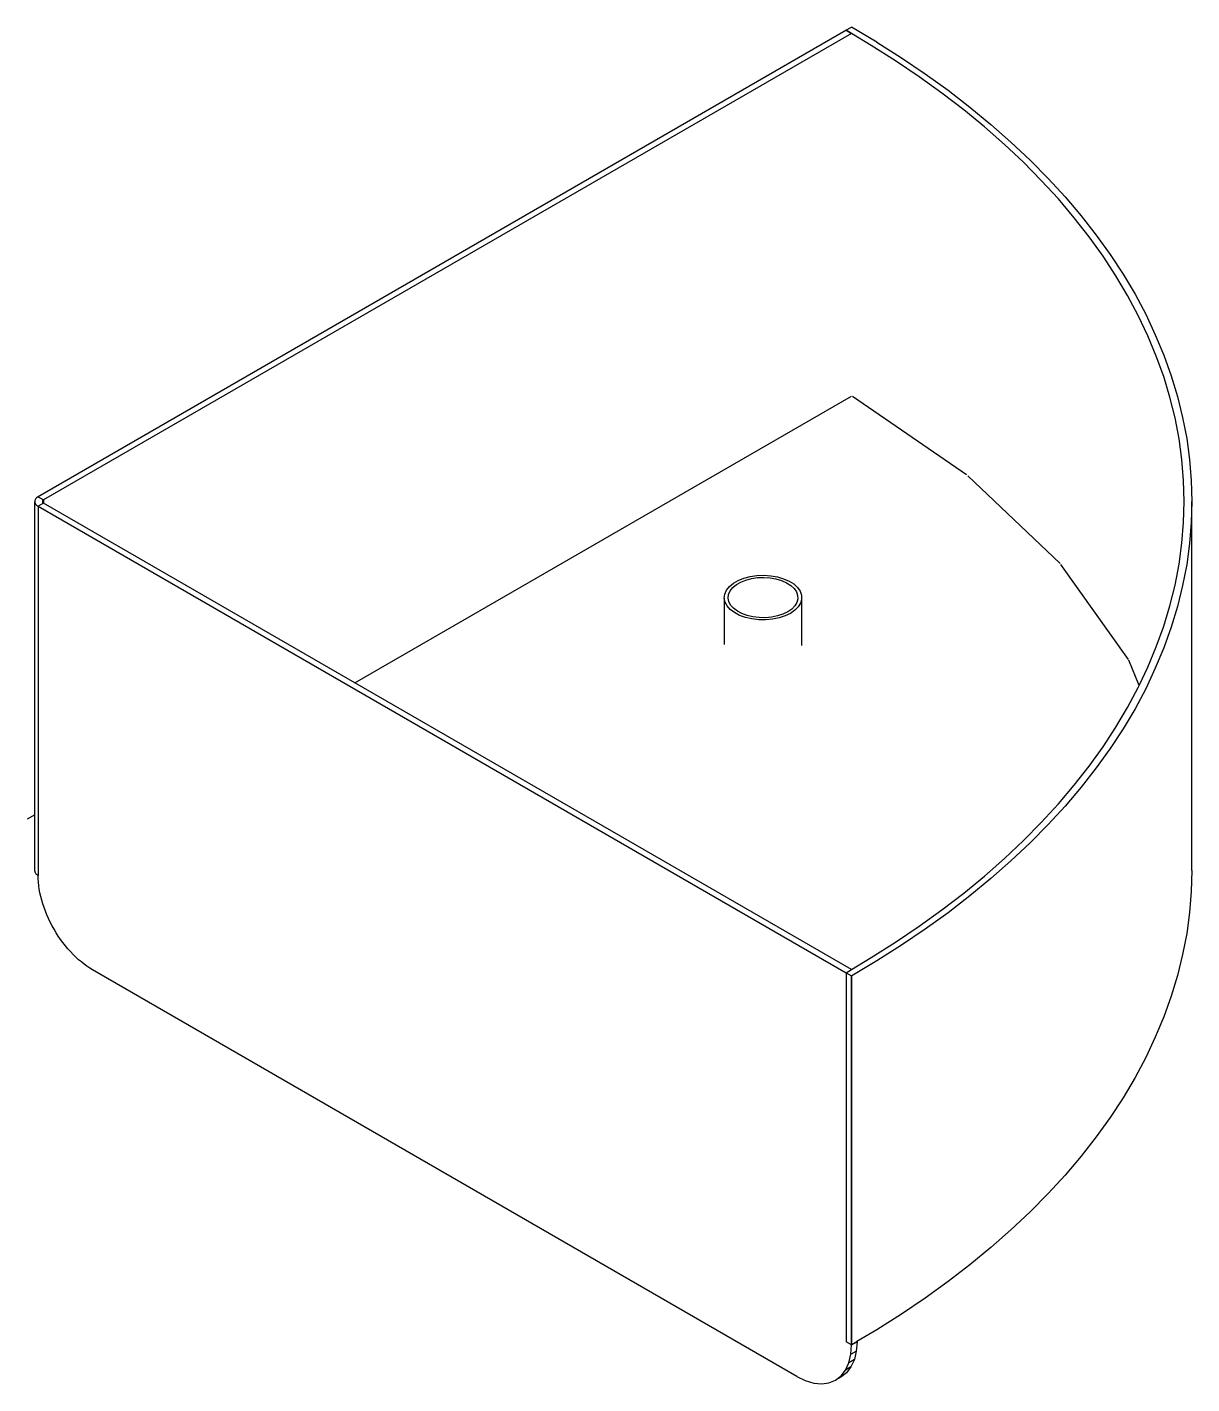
# Model space of a CAD drawing. Extents: x -641 to 261, y -530 to 520.
import ezdxf

# ---------------------------------------------------------------- set-up
doc = ezdxf.new("R2010")
doc.units = 0
doc.layers.get('0').update_dxf_attribs({"linetype": 'CONTINUOUS'})

msp = doc.modelspace()

# ---------------------------------------------------------------- linework, layer by layer
for p, q in [((-6.6, 517.9), (-632.3, 156.7)), ((-2.3, 515.5), (-628.1, 154.2)), ((-6.6, 518), (-2.3, 520.4)), ((-6.6, 517.9), (-6.6, 518)), ((-6.5, 518), (-6.6, 517.9)), ((-6.5, 518), (-6.6, 518)), ((-6.5, 518), (-2.3, 515.5)), ((-2.3, 515.5), (-6.5, 518)), ((17.4, 508.7), (-2.3, 520.4)), ((-2.3, 515.5), (-2.3, 515.5)), ((13, 506.3), (-2.3, 515.5)), ((31.9, 494.3), (13, 506.3)), ((17.4, 508.7), (36.4, 496.6)), ((50.2, 482), (31.9, 494.3)), ((36.4, 496.6), (54.8, 484.2)), ((54.8, 484.2), (72.5, 471.5)), ((67.7, 469.3), (50.2, 482)), ((84.6, 456.4), (67.7, 469.3)), ((72.5, 471.5), (89.4, 458.4)), ((100.7, 443.1), (84.6, 456.4)), ((89.4, 458.4), (105.7, 445.1)), ((116.2, 429.6), (100.7, 443.1)), ((105.7, 445.1), (121.2, 431.4)), ((121.2, 431.4), (136, 417.5)), ((130.8, 415.7), (116.2, 429.6)), ((144.7, 401.7), (130.8, 415.7)), ((136, 417.5), (150, 403.3)), ((157.9, 387.3), (144.7, 401.7)), ((150, 403.3), (163.2, 388.9)), ((163.2, 388.9), (175.7, 374.2)), ((170.2, 372.8), (157.9, 387.3)), ((181.8, 358), (170.2, 372.8)), ((175.7, 374.2), (187.3, 359.4)), ((192.5, 343), (181.8, 358)), ((187.3, 359.4), (198.1, 344.3)), ((202.5, 327.8), (192.5, 343)), ((198.1, 344.3), (208.1, 329)), ((211.6, 312.5), (202.5, 327.8)), ((208.1, 329), (217.3, 313.6)), ((219.8, 297), (211.6, 312.5)), ((217.3, 313.6), (225.6, 298)), ((227.2, 281.4), (219.8, 297)), ((225.6, 298), (233, 282.2)), ((233.8, 265.6), (227.2, 281.4)), ((233, 282.2), (239.6, 266.3)), ((239.5, 249.7), (233.8, 265.6)), ((239.6, 266.3), (245.4, 250.4)), ((244.3, 233.7), (239.5, 249.7)), ((245.4, 250.4), (250.2, 234.3)), ((-386.9, 12.6), (-2.3, 234.6)), ((86.9, 173.6), (-1.6, 234.2)), ((248.3, 217.7), (244.3, 233.7)), ((250.2, 234.3), (254.2, 218.1)), ((251.4, 201.6), (248.3, 217.7)), ((254.2, 218.1), (257.3, 201.9)), ((253.6, 185.4), (251.4, 201.6)), ((257.3, 201.9), (259.5, 185.6)), ((254.9, 169.2), (253.6, 185.4)), ((259.5, 185.6), (260.9, 169.3)), ((84.1, 170.6), (84.2, 170.6)), ((159.2, 104.9), (87.9, 172.8)), ((255.3, 153), (254.9, 169.2)), ((260.9, 169.3), (261.3, 153)), ((-634.8, 153.8), (-634.9, 153.3)), ((-634.9, 153.3), (-634.9, 152.7)), ((-634.9, 152.7), (-634.8, 152.2)), ((-634.9, -133.3), (-634.9, 152.7)), ((-634.6, 154.3), (-634.8, 153.8)), ((-634.8, 152.2), (-634.6, 151.7)), ((-634.4, 154.9), (-634.6, 154.3)), ((-634.6, 151.7), (-634.4, 151.1)), ((-634, 155.4), (-634.4, 154.9)), ((-634.4, 151.1), (-634, 150.6)), ((-633.5, 155.8), (-634, 155.4)), ((-634, 150.6), (-633.5, 150.2)), ((-632.9, 156.3), (-633.5, 155.8)), ((-633.5, 150.2), (-632.9, 149.7)), ((-632.3, 156.7), (-632.9, 156.3)), ((-632.9, 149.7), (-632.3, 149.3)), ((-632.3, 156.7), (-628.1, 154.2)), ((-628.1, 151.8), (-632.3, 149.3)), ((-632.3, 149.3), (-632.3, -136.7)), ((-632.3, 149.3), (-6.5, -212)), ((-628.9, 153.3), (-629, 153.1)), ((-629, 153.1), (-629, 152.9)), ((-629, 152.9), (-628.9, 152.7)), ((-628.8, 153.6), (-628.9, 153.4)), ((-628.9, 153.4), (-628.9, 153.3)), ((-628.9, 152.7), (-628.9, 152.5)), ((-628.9, 152.5), (-628.8, 152.4)), ((-628.6, 153.8), (-628.8, 153.6)), ((-628.8, 152.4), (-628.6, 152.2)), ((-628.5, 153.9), (-628.6, 153.8)), ((-628.6, 152.2), (-628.5, 152.1)), ((-628.3, 154.1), (-628.5, 153.9)), ((-628.5, 152.1), (-628.3, 151.9)), ((-628.1, 154.2), (-628.3, 154.1)), ((-628.3, 151.9), (-628.1, 151.8)), ((-628.1, 154.2), (-628.1, 151.8)), ((-386.9, 12.6), (-628.1, 151.8)), ((254.9, 136.8), (255.3, 153)), ((261.3, 153), (260.9, 136.7)), ((261.3, -132.8), (261.3, 153)), ((253.6, 120.6), (254.9, 136.8)), ((260.9, 136.7), (259.5, 120.4)), ((251.4, 104.4), (253.6, 120.6)), ((259.5, 120.4), (257.3, 104.1)), ((-85.6, 93.6), (-80.7, 94.9)), ((-80.7, 94.9), (-75.5, 95.7)), ((-75.5, 95.7), (-70.1, 95.9)), ((-70.1, 95.9), (-64.8, 95.5)), ((-64.8, 95.5), (-59.6, 94.6)), ((-59.6, 94.6), (-54.9, 93.2)), ((212.2, 30.5), (159.8, 104.2)), ((248.3, 88.3), (251.4, 104.4)), ((257.3, 104.1), (254.2, 87.9)), ((-100.4, 81.3), (-99.1, 84.3)), ((-99.1, 84.3), (-96.9, 87.1)), ((-96.9, 87.1), (-93.8, 89.7)), ((-96.3, 83.7), (-94.3, 86.3)), ((-94.3, 86.3), (-91.5, 88.6)), ((-93.8, 89.7), (-90, 91.9)), ((-91.5, 88.6), (-88.1, 90.5)), ((-90, 91.9), (-85.6, 93.6)), ((-88.1, 90.5), (-84.1, 92.1)), ((-84.1, 92.1), (-79.7, 93.3)), ((-79.7, 93.3), (-75, 94)), ((-75, 94), (-70.2, 94.2)), ((-70.2, 94.2), (-65.4, 93.8)), ((-65.4, 93.8), (-60.8, 93)), ((-60.8, 93), (-56.4, 91.8)), ((-56.4, 91.8), (-52.6, 90.1)), ((-54.9, 93.2), (-50.6, 91.4)), ((-52.6, 90.1), (-49.3, 88)), ((-50.6, 91.4), (-46.9, 89.1)), ((-49.3, 88), (-46.8, 85.6)), ((-46.9, 89.1), (-44.1, 86.4)), ((-46.8, 85.6), (-45, 83.1)), ((-44.1, 86.4), (-42.1, 83.6)), ((244.3, 72.3), (248.3, 88.3)), ((254.2, 87.9), (250.2, 71.7)), ((-100.8, 78.2), (-100.4, 81.3)), ((-100.2, 75.1), (-100.8, 78.2)), ((-100.8, 78.2), (-100.8, 42.3)), ((-98.7, 72.1), (-100.2, 75.1)), ((-97.8, 78.2), (-97.5, 81)), ((-97.3, 75.4), (-97.8, 78.2)), ((-97.5, 81), (-96.3, 83.7)), ((-95.9, 72.8), (-97.3, 75.4)), ((-44.6, 74.8), (-46.2, 72.1)), ((-45, 83.1), (-44, 80.3)), ((-43.9, 77.5), (-44.6, 74.8)), ((-44, 80.3), (-43.9, 77.5)), ((-41.7, 74.3), (-43.5, 71.4)), ((-42.1, 83.6), (-41, 80.5)), ((-40.9, 77.4), (-41.7, 74.3)), ((-41, 80.5), (-40.9, 77.4)), ((-40.9, 77.4), (-40.9, 41.5)), ((-96.2, 69.4), (-98.7, 72.1)), ((-93, 66.9), (-96.2, 69.4)), ((-93.7, 70.3), (-95.9, 72.8)), ((-90.7, 68.1), (-93.7, 70.3)), ((-89, 64.8), (-93, 66.9)), ((-87.2, 66.2), (-90.7, 68.1)), ((-84.4, 63.1), (-89, 64.8)), ((-83.1, 64.7), (-87.2, 66.2)), ((-79.4, 62), (-84.4, 63.1)), ((-78.6, 63.6), (-83.1, 64.7)), ((-73.8, 63.1), (-78.6, 63.6)), ((-69, 63), (-73.8, 63.1)), ((-64.2, 63.5), (-69, 63)), ((-59.6, 64.4), (-64.2, 63.5)), ((-55.4, 65.8), (-59.6, 64.4)), ((-53.7, 64.3), (-58.4, 62.8)), ((-51.7, 67.5), (-55.4, 65.8)), ((-49.6, 66.3), (-53.7, 64.3)), ((-48.6, 69.7), (-51.7, 67.5)), ((-46.2, 68.7), (-49.6, 66.3)), ((-46.2, 72.1), (-48.6, 69.7)), ((-43.5, 71.4), (-46.2, 68.7)), ((239.5, 56.3), (244.3, 72.3)), ((250.2, 71.7), (245.4, 55.6)), ((-74.2, 61.4), (-79.4, 62)), ((-68.8, 61.3), (-74.2, 61.4)), ((-63.5, 61.8), (-68.8, 61.3)), ((-58.4, 62.8), (-63.5, 61.8)), ((233.8, 40.4), (239.5, 56.3)), ((245.4, 55.6), (239.6, 39.6)), ((227.2, 24.6), (233.8, 40.4)), ((239.6, 39.6), (233, 23.8)), ((220.5, 10.4), (212.4, 30)), ((220.5, 10.4), (227.2, 24.6)), ((233, 23.8), (225.6, 8)), ((-2.3, -209.5), (-386.9, 12.6)), ((211.6, -6.5), (219.8, 9)), ((225.6, 8), (217.3, -7.6)), ((219.8, 9), (220.5, 10.4)), ((202.5, -21.8), (211.6, -6.5)), ((217.3, -7.6), (208.1, -23)), ((192.5, -37), (202.5, -21.8)), ((208.1, -23), (198.1, -38.3)), ((181.8, -52), (192.5, -37)), ((198.1, -38.3), (187.3, -53.4)), ((170.2, -66.8), (181.8, -52)), ((187.3, -53.4), (175.7, -68.2)), ((157.9, -81.3), (170.2, -66.8)), ((175.7, -68.2), (163.2, -82.9)), ((144.7, -95.7), (157.9, -81.3)), ((163.2, -82.9), (150, -97.3)), ((-634.9, -89.8), (-640.8, -93.2)), ((130.8, -109.7), (144.7, -95.7)), ((150, -97.3), (136, -111.5)), ((116.2, -123.6), (130.8, -109.7)), ((136, -111.5), (121.2, -125.4)), ((100.7, -137.1), (116.2, -123.6)), ((121.2, -125.4), (105.7, -139.1)), ((-634.9, -133.3), (-634.8, -133.8)), ((-634.8, -133.8), (-634.6, -134.3)), ((-634.6, -134.3), (-634.4, -134.8)), ((-634.4, -134.8), (-634, -135.3)), ((-634, -135.3), (-633.5, -135.8)), ((-633.5, -135.8), (-632.9, -136.3)), ((-632.9, -136.3), (-632.3, -136.7)), ((261.3, -132.8), (260.9, -149.1)), ((-632.3, -139.2), (-632.3, -136.7)), ((-632.1, -141.9), (-632.3, -139.2)), ((-631.8, -144.6), (-632.1, -141.9)), ((-631.4, -147.3), (-631.8, -144.6)), ((84.6, -150.4), (100.7, -137.1)), ((105.7, -139.1), (89.4, -152.4)), ((-630.9, -150.1), (-631.4, -147.3)), ((-630.2, -152.9), (-630.9, -150.1)), ((-629.5, -155.8), (-630.2, -152.9)), ((-628.7, -158.6), (-629.5, -155.8)), ((67.7, -163.4), (84.6, -150.4)), ((89.4, -152.4), (72.5, -165.5)), ((260.9, -149.1), (259.5, -165.4)), ((-627.7, -161.5), (-628.7, -158.6)), ((-626.7, -164.3), (-627.7, -161.5)), ((-625.5, -167.2), (-626.7, -164.3)), ((-624.2, -170), (-625.5, -167.2)), ((50.2, -176), (67.7, -163.4)), ((72.5, -165.5), (54.8, -178.2)), ((259.5, -165.4), (257.3, -181.7)), ((-622.9, -172.8), (-624.2, -170)), ((-621.5, -175.6), (-622.9, -172.8)), ((-619.9, -178.3), (-621.5, -175.6)), ((-618.3, -181), (-619.9, -178.3)), ((31.9, -188.3), (50.2, -176)), ((54.8, -178.2), (36.4, -190.6)), ((-616.7, -183.6), (-618.3, -181)), ((-614.9, -186.2), (-616.7, -183.6)), ((-613.1, -188.7), (-614.9, -186.2)), ((-611.2, -191.1), (-613.1, -188.7)), ((13, -200.3), (31.9, -188.3)), ((257.3, -181.7), (254.2, -197.9)), ((-609.2, -193.4), (-611.2, -191.1)), ((-607.2, -195.7), (-609.2, -193.4)), ((-605.2, -197.9), (-607.2, -195.7)), ((-603.1, -199.9), (-605.2, -197.9)), ((36.4, -190.6), (17.4, -202.7)), ((254.2, -197.9), (250.2, -214.1)), ((-601, -201.9), (-603.1, -199.9)), ((-598.8, -203.7), (-601, -201.9)), ((-596.7, -205.4), (-598.8, -203.7)), ((-594.5, -207), (-596.7, -205.4)), ((-592.3, -208.5), (-594.5, -207)), ((-590.1, -209.8), (-592.3, -208.5)), ((-44.7, -524.7), (-590.1, -209.8)), ((-6.5, -212), (-2.3, -209.5)), ((-6.5, -212), (-2.3, -209.5)), ((-2.3, -209.5), (13, -200.3)), ((-2.3, -209.5), (-2.3, -209.5)), ((17.4, -202.7), (-2, -214.3)), ((-6.5, -212), (-6.5, -497.8)), ((-6.5, -212), (-2.3, -214.4)), ((-2.3, -214.4), (-2, -214.3)), ((-2.3, -500.2), (-2.3, -214.4)), ((-2, -500), (-2, -214.3)), ((250.2, -214.1), (245.4, -230.1)), ((245.4, -230.1), (239.6, -246.1)), ((239.6, -246.1), (233, -262)), ((233, -262), (225.6, -277.7)), ((225.6, -277.7), (217.3, -293.3)), ((217.3, -293.3), (208.1, -308.8)), ((208.1, -308.8), (198.1, -324.1)), ((198.1, -324.1), (187.3, -339.1)), ((187.3, -339.1), (175.7, -354)), ((175.7, -354), (163.2, -368.7)), ((163.2, -368.7), (150, -383.1)), ((150, -383.1), (136, -397.3)), ((136, -397.3), (121.2, -411.2)), ((121.2, -411.2), (105.7, -424.8)), ((105.7, -424.8), (89.4, -438.2)), ((89.4, -438.2), (72.5, -451.3)), ((72.5, -451.3), (54.8, -464)), ((54.8, -464), (36.4, -476.4)), ((36.4, -476.4), (17.4, -488.5)), ((17.4, -488.5), (1.9, -497.7)), ((-2.3, -500.2), (-6.5, -497.8)), ((-2.8, -507.6), (-2.3, -500.2)), ((-2.3, -500.2), (-2, -500)), ((-2, -500), (1.9, -497.7)), ((-2, -500), (2, -497.8)), ((2, -497.8), (1.4, -505.1)), ((1.9, -497.7), (2, -497.8)), ((-6.9, -519.8), (-4.4, -514.1)), ((-4.4, -514.1), (-2.8, -507.6)), ((-0.1, -511.7), (-4.4, -514.1)), ((-2.8, -507.6), (1.4, -505.1)), ((-0.1, -511.7), (-2.7, -517.3)), ((1.4, -505.1), (-0.1, -511.7)), ((-44.7, -524.7), (-38.1, -527.9)), ((-14.7, -527.7), (-10.4, -524.3)), ((-10.5, -525.2), (-14.7, -527.7)), ((-6.1, -521.9), (-10.5, -525.2)), ((-10.4, -524.3), (-6.9, -519.8)), ((-10.4, -524.3), (-6.1, -521.9)), ((-2.7, -517.3), (-6.9, -519.8)), ((-2.7, -517.3), (-6.1, -521.9)), ((-38.1, -527.9), (-31.6, -529.9)), ((-31.6, -529.9), (-25.4, -530.5)), ((-25.4, -530.5), (-19.8, -529.7)), ((-19.8, -529.7), (-14.7, -527.7))]:
    msp.add_line(p, q)

doc.saveas('drawing.dxf')
